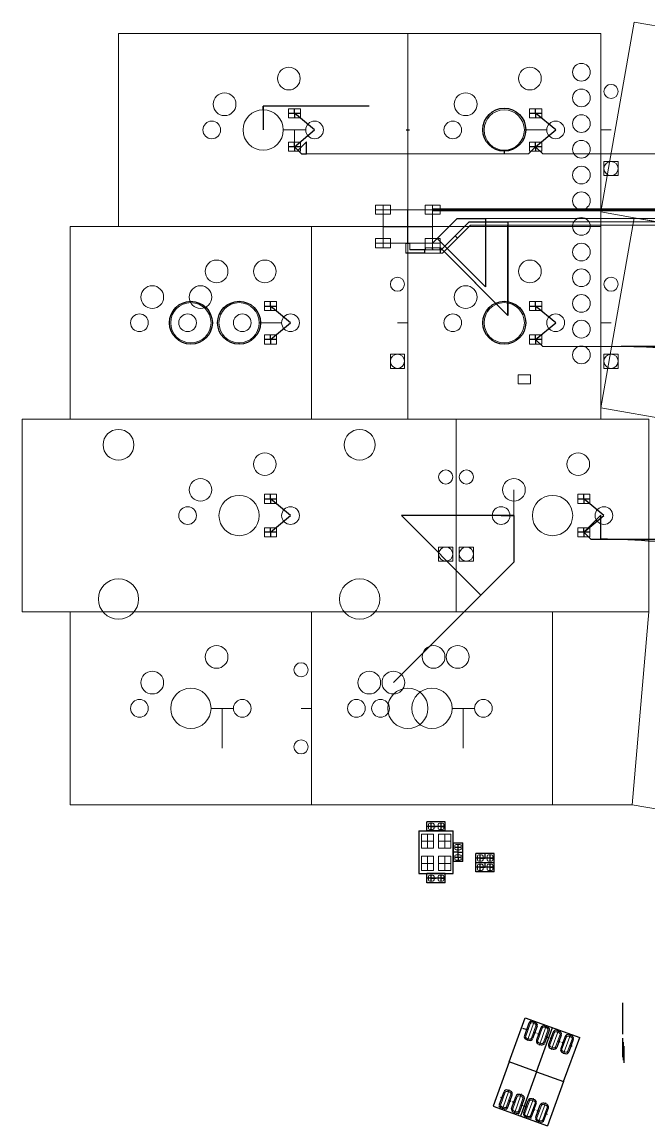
# Model space of a CAD drawing. Header units: millimetres. Extents: x -24 to 171, y -122 to 11.
# Drawn here: x -23.8 to 38.1, y -98.4 to 10.7 of the extents above; entities that cross this region are included whole.
import ezdxf

# ---------------------------------------------------------------- set-up
doc = ezdxf.new("R2010")
doc.units = ezdxf.units.MM
for name, color, linetype, lineweight, true_color in [('coponent footprints', 7, 'Continuous', 5, 0x000000), ('traces back 0.2mm', 94, 'Continuous', 20, 0x008000), ('traces back 0.6mm', 94, 'Continuous', 60, 0x008000), ('traces front 0.2mm', 14, 'Continuous', 20, 0x800000)]:
    doc.layers.add(name, color=color, linetype=linetype, lineweight=lineweight, true_color=true_color)
doc.layers.add('helplines', color=4, linetype='Continuous', true_color=0x00ffff)
doc.layers.add('helplines curves', color=3, linetype='Continuous', true_color=0x00ff00)

msp = doc.modelspace()

# ---------------------------------------------------------------- linework, layer by layer
at = {"layer": 'coponent footprints'}
for p, q in [((33.34, -8.1), (36.65, 10.66)), ((36.65, 10.66), (55.41, 7.36)), ((-14.29, -9.53), (-14.29, 9.53)), ((33.34, 9.53), (-14.29, 9.53)), ((14.29, -9.53), (14.29, 9.53)), ((33.34, -9.53), (33.34, 9.53)), ((3.7, 2.1), (2.5, 2.1)), ((2.5, 1.2), (2.5, 2.1)), ((3.7, 1.2), (2.5, 1.2)), ((3.7, 1.2), (3.7, 2.1)), ((27.51, 2.1), (26.31, 2.1)), ((26.31, 1.2), (26.31, 2.1)), ((27.51, 1.2), (26.31, 1.2)), ((27.51, 1.2), (27.51, 2.1)), ((4.21, 0), (1.99, 0)), ((28.02, 0), (25.81, 0)), ((33.34, 0), (34.36, 0)), ((2.5, -1.2), (3.7, -1.2)), ((2.5, -2.1), (2.5, -1.2)), ((2.5, -2.1), (3.7, -2.1)), ((3.7, -2.1), (3.7, -1.2)), ((26.31, -1.2), (27.51, -1.2)), ((26.31, -2.1), (26.31, -1.2)), ((26.31, -2.1), (27.51, -2.1)), ((27.51, -2.1), (27.51, -1.2)), ((35.06, -3.11), (33.66, -3.11)), ((33.66, -4.51), (33.66, -3.11)), ((35.06, -4.51), (35.06, -3.11)), ((35.06, -4.51), (33.66, -4.51)), ((12.59, -7.43), (11.09, -7.43)), ((11.09, -8.33), (11.09, -7.43)), ((11.84, -8.33), (11.84, -7.43)), ((12.59, -8.33), (12.59, -7.43)), ((17.49, -7.43), (15.99, -7.43)), ((15.99, -8.33), (15.99, -7.43)), ((16.74, -8.33), (16.74, -7.43)), ((17.49, -8.33), (17.49, -7.43)), ((12.59, -7.88), (11.09, -7.88)), ((12.59, -8.33), (11.09, -8.33)), ((16.74, -7.88), (11.84, -7.88)), ((11.84, -11.18), (11.84, -7.88)), ((17.49, -7.88), (15.99, -7.88)), ((17.49, -8.33), (15.99, -8.33)), ((16.74, -11.18), (16.74, -7.88)), ((33.34, -8.1), (52.1, -11.41)), ((33.34, -27.44), (36.65, -8.68)), ((36.65, -8.68), (55.41, -11.99)), ((-19.05, -28.58), (-19.05, -9.53)), ((-19.05, -28.58), (-19.05, -9.53)), ((-19.05, -9.53), (33.34, -9.53)), ((-19.05, -9.53), (4.76, -9.53)), ((4.76, -28.58), (4.76, -9.53)), ((14.29, -9.53), (14.29, -28.58)), ((33.34, -28.58), (33.34, -9.53)), ((12.59, -10.73), (11.09, -10.73)), ((11.09, -11.63), (11.09, -10.73)), ((11.84, -11.63), (11.84, -10.73)), ((12.59, -11.63), (12.59, -10.73)), ((17.49, -10.73), (15.99, -10.73)), ((15.99, -11.63), (15.99, -10.73)), ((16.74, -11.63), (16.74, -10.73)), ((17.49, -11.63), (17.49, -10.73)), ((12.59, -11.18), (11.09, -11.18)), ((12.59, -11.63), (11.09, -11.63)), ((16.74, -11.18), (11.84, -11.18)), ((17.49, -11.18), (15.99, -11.18)), ((17.49, -11.63), (15.99, -11.63)), ((1.32, -16.95), (0.12, -16.95)), ((0.12, -17.85), (0.12, -16.95)), ((1.32, -17.85), (1.32, -16.95)), ((27.51, -16.95), (26.31, -16.95)), ((26.31, -17.85), (26.31, -16.95)), ((27.51, -17.85), (27.51, -16.95)), ((1.32, -17.85), (0.12, -17.85)), ((27.51, -17.85), (26.31, -17.85)), ((1.82, -19.05), (-0.39, -19.05)), ((13.26, -19.05), (14.29, -19.05)), ((33.34, -19.05), (34.36, -19.05)), ((0.12, -20.25), (1.32, -20.25)), ((0.12, -21.15), (0.12, -20.25)), ((1.32, -21.15), (1.32, -20.25)), ((26.31, -20.25), (27.51, -20.25)), ((26.31, -21.15), (26.31, -20.25)), ((27.51, -21.15), (27.51, -20.25)), ((0.12, -21.15), (1.32, -21.15)), ((26.31, -21.15), (27.51, -21.15)), ((12.57, -22.16), (12.57, -23.56)), ((12.57, -22.16), (13.96, -22.16)), ((13.96, -22.16), (13.96, -23.56)), ((35.06, -22.16), (33.66, -22.16)), ((33.66, -23.56), (33.66, -22.16)), ((35.06, -23.56), (35.06, -22.16)), ((12.57, -23.56), (13.96, -23.56)), ((35.06, -23.56), (33.66, -23.56)), ((25.2, -24.2), (26.4, -24.2)), ((25.2, -25.1), (25.2, -24.2)), ((26.4, -25.1), (26.4, -24.2)), ((25.2, -25.1), (26.4, -25.1)), ((33.34, -27.44), (52.1, -30.75)), ((33.34, -28.58), (33.34, -27.74)), ((-23.81, -28.58), (-23.81, -47.63)), ((-23.81, -28.58), (38.1, -28.58)), ((-19.05, -28.58), (4.76, -28.58)), ((19.05, -47.63), (19.05, -28.58)), ((38.1, -28.58), (38.1, -47.63)), ((1.32, -36), (0.12, -36)), ((0.12, -36.9), (0.12, -36)), ((1.32, -36.9), (0.12, -36.9)), ((1.32, -36.9), (1.32, -36)), ((32.27, -36), (31.07, -36)), ((31.07, -36.9), (31.07, -36)), ((32.27, -36.9), (31.07, -36.9)), ((32.27, -36.9), (32.27, -36)), ((18.03, -38.1), (19.05, -38.1)), ((19.05, -38.1), (20.07, -38.1)), ((0.12, -39.3), (1.32, -39.3)), ((0.12, -40.2), (0.12, -39.3)), ((0.12, -40.2), (1.32, -40.2)), ((1.32, -40.2), (1.32, -39.3)), ((31.07, -39.3), (32.27, -39.3)), ((31.07, -40.2), (31.07, -39.3)), ((31.07, -40.2), (32.27, -40.2)), ((32.27, -40.2), (32.27, -39.3)), ((18.72, -41.21), (17.33, -41.21)), ((17.33, -42.61), (17.33, -41.21)), ((18.72, -42.61), (18.72, -41.21)), ((20.77, -41.21), (19.37, -41.21)), ((19.37, -42.61), (19.37, -41.21)), ((20.77, -42.61), (20.77, -41.21)), ((18.72, -42.61), (17.33, -42.61)), ((20.77, -42.61), (19.37, -42.61)), ((-23.81, -47.63), (38.1, -47.63)), ((-19.05, -66.67), (-19.05, -47.63)), ((4.76, -66.67), (4.76, -47.63)), ((4.76, -47.63), (23.81, -47.63)), ((4.76, -66.67), (4.76, -47.63)), ((4.76, -47.63), (23.81, -47.63)), ((4.76, -66.67), (4.76, -47.63)), ((28.58, -66.67), (28.58, -47.63)), ((36.43, -66.67), (38.1, -47.63)), ((-2.94, -57.15), (-5.15, -57.15)), ((-4.04, -57.15), (-4.04, -61.08)), ((3.74, -57.15), (4.76, -57.15)), ((20.87, -57.15), (18.66, -57.15)), ((19.77, -57.15), (19.77, -61.08)), ((-19.05, -66.67), (4.76, -66.67)), ((4.76, -66.67), (36.44, -66.67)), ((4.76, -66.67), (23.81, -66.67)), ((4.76, -66.67), (23.81, -66.67)), ((36.43, -66.67), (67.62, -72.17)), ((16.32, -68.98), (16.32, -68.64)), ((16.74, -68.5), (16.46, -68.5)), ((16.88, -68.98), (16.88, -68.64)), ((17.28, -68.64), (17.28, -68.98)), ((17.42, -68.5), (17.7, -68.5)), ((17.84, -68.64), (17.84, -68.98)), ((15.63, -70.97), (15.63, -69.57)), ((15.63, -69.57), (16.83, -69.57)), ((16.23, -70.97), (16.23, -69.57)), ((16.74, -69.12), (16.46, -69.12)), ((16.83, -70.97), (16.83, -69.57)), ((17.33, -70.97), (17.33, -69.57)), ((17.33, -69.57), (18.53, -69.57)), ((17.42, -69.12), (17.7, -69.12)), ((17.93, -70.97), (17.93, -69.57)), ((18.53, -70.97), (18.53, -69.57)), ((15.63, -70.27), (16.83, -70.27)), ((17.33, -70.27), (18.53, -70.27)), ((18.93, -70.73), (18.93, -71)), ((19.44, -70.59), (19.07, -70.59)), ((19.57, -70.73), (19.57, -71)), ((15.63, -70.97), (16.83, -70.97)), ((15.63, -73.17), (15.63, -71.77)), ((15.63, -71.77), (16.83, -71.77)), ((16.23, -73.17), (16.23, -71.77)), ((16.83, -73.17), (16.83, -71.77)), ((17.33, -70.97), (18.53, -70.97)), ((17.33, -73.17), (17.33, -71.77)), ((17.33, -71.77), (18.53, -71.77)), ((17.93, -73.17), (17.93, -71.77)), ((18.53, -73.17), (18.53, -71.77)), ((18.93, -72.02), (18.93, -71.75)), ((19.44, -71.13), (19.07, -71.13)), ((19.07, -71.61), (19.44, -71.61)), ((19.57, -72.02), (19.57, -71.75)), ((21.16, -72.11), (21.16, -71.77)), ((21.16, -72.11), (21.16, -71.77)), ((21.58, -71.63), (21.3, -71.63)), ((21.58, -71.63), (21.3, -71.63)), ((21.72, -72.11), (21.72, -71.77)), ((21.72, -72.11), (21.72, -71.77)), ((22.12, -71.77), (22.12, -72.11)), ((22.12, -71.77), (22.12, -72.11)), ((22.26, -71.63), (22.54, -71.63)), ((22.26, -71.63), (22.54, -71.63)), ((22.68, -71.77), (22.68, -72.11)), ((22.68, -71.77), (22.68, -72.11)), ((15.63, -72.47), (16.83, -72.47)), ((17.33, -72.47), (18.53, -72.47)), ((19.07, -72.15), (19.44, -72.15)), ((21.16, -73.03), (21.16, -72.69)), ((21.58, -72.25), (21.3, -72.25)), ((21.58, -72.25), (21.3, -72.25)), ((21.58, -72.55), (21.3, -72.55)), ((21.72, -73.03), (21.72, -72.69)), ((22.12, -72.69), (22.12, -73.03)), ((22.26, -72.25), (22.54, -72.25)), ((22.26, -72.25), (22.54, -72.25)), ((22.26, -72.55), (22.54, -72.55)), ((22.68, -72.69), (22.68, -73.03)), ((15.63, -73.17), (16.83, -73.17)), ((16.32, -74.1), (16.32, -73.76)), ((16.74, -73.62), (16.46, -73.62)), ((16.88, -74.1), (16.88, -73.76)), ((17.28, -73.76), (17.28, -74.1)), ((17.33, -73.17), (18.53, -73.17)), ((17.42, -73.62), (17.7, -73.62)), ((17.84, -73.76), (17.84, -74.1)), ((21.58, -73.17), (21.3, -73.17)), ((22.26, -73.17), (22.54, -73.17)), ((16.74, -74.24), (16.46, -74.24)), ((17.42, -74.24), (17.7, -74.24)), ((26.37, -88.32), (25.93, -89.54)), ((26.7, -88.28), (26.16, -89.78)), ((26.56, -88.23), (26.84, -88.33)), ((26.93, -88.52), (26.49, -89.74)), ((27.56, -88.75), (27.12, -89.97)), ((27.9, -88.71), (27.35, -90.22)), ((28.13, -88.96), (27.68, -90.18)), ((27.76, -88.66), (28.04, -88.77)), ((28.76, -89.19), (28.31, -90.41)), ((29.09, -89.15), (28.54, -90.65)), ((29.32, -89.39), (28.88, -90.61)), ((28.95, -89.1), (29.23, -89.2)), ((26.01, -89.73), (26.3, -89.83)), ((27.21, -90.17), (27.49, -90.27)), ((29.95, -89.62), (29.51, -90.84)), ((30.28, -89.58), (29.74, -91.09)), ((30.51, -89.83), (30.07, -91.05)), ((30.14, -89.53), (30.42, -89.63)), ((28.4, -90.6), (28.68, -90.7)), ((29.6, -91.03), (29.88, -91.14)), ((23.46, -96.31), (23.91, -95.08)), ((23.69, -96.55), (24.24, -95.05)), ((24.03, -96.51), (24.47, -95.29)), ((24.38, -95.1), (24.1, -94.99)), ((24.66, -96.74), (25.1, -95.52)), ((24.89, -96.98), (25.43, -95.48)), ((25.22, -96.94), (25.66, -95.72)), ((25.57, -95.53), (25.29, -95.43)), ((25.85, -97.17), (26.29, -95.95)), ((26.08, -97.42), (26.63, -95.91)), ((26.77, -95.97), (26.49, -95.86)), ((23.83, -96.6), (23.55, -96.5)), ((25.03, -97.03), (24.75, -96.93)), ((26.41, -97.38), (26.86, -96.16)), ((27.04, -97.61), (27.49, -96.39)), ((27.27, -97.85), (27.82, -96.35)), ((27.61, -97.81), (28.05, -96.59)), ((27.96, -96.4), (27.68, -96.3)), ((26.22, -97.47), (25.94, -97.37)), ((27.41, -97.9), (27.13, -97.8))]:
    msp.add_line(p, q, dxfattribs=at)
for centre, radius in [((31.43, 5.71), 0.876), ((2.54, 5.08), 1.12), ((26.35, 5.08), 1.12), ((34.36, 3.81), 0.698), ((-3.81, 2.54), 1.12), ((20, 2.54), 1.12), ((31.43, 3.17), 0.876), ((0, 0), 1.99), ((23.81, 0), 1.99), ((31.43, 0.63), 0.876), ((-5.08, 0), 0.875), ((5.08, 0), 0.875), ((18.73, 0), 0.875), ((28.89, 0), 0.875), ((31.43, -1.9), 0.876), ((34.36, -3.81), 0.698), ((31.43, -4.45), 0.876), ((31.43, -6.99), 0.876), ((31.43, -9.53), 0.876), ((31.43, -12.06), 0.876), ((-4.6, -13.97), 1.12), ((0.16, -13.97), 1.12), ((26.35, -13.97), 1.12), ((31.43, -14.6), 0.876), ((13.26, -15.24), 0.698), ((34.36, -15.24), 0.698), ((-10.95, -16.51), 1.12), ((-6.19, -16.51), 1.12), ((20, -16.51), 1.12), ((31.43, -17.14), 0.876), ((-7.14, -19.05), 1.99), ((-2.38, -19.05), 1.99), ((23.81, -19.05), 1.99), ((-12.22, -19.05), 0.875), ((-7.46, -19.05), 0.875), ((-2.06, -19.05), 0.875), ((2.7, -19.05), 0.875), ((18.73, -19.05), 0.875), ((28.89, -19.05), 0.875), ((31.43, -19.68), 0.876), ((31.43, -22.23), 0.876), ((13.26, -22.86), 0.698), ((34.36, -22.86), 0.698), ((-14.29, -31.11), 1.52), ((9.53, -31.11), 1.52), ((0.16, -33.02), 1.12), ((31.12, -33.02), 1.12), ((18.03, -34.29), 0.698), ((20.07, -34.29), 0.698), ((-6.19, -35.56), 1.12), ((24.77, -35.56), 1.12), ((-2.38, -38.1), 1.99), ((28.58, -38.1), 1.99), ((-7.46, -38.1), 0.875), ((2.7, -38.1), 0.875), ((23.5, -38.1), 0.875), ((33.66, -38.1), 0.875), ((18.03, -41.91), 0.698), ((20.07, -41.91), 0.698), ((-14.29, -46.35), 1.99), ((9.53, -46.35), 1.99), ((-4.6, -52.07), 1.12), ((16.83, -52.07), 1.12), ((19.21, -52.07), 1.12), ((3.74, -53.34), 0.698), ((-10.95, -54.61), 1.12), ((10.48, -54.61), 1.12), ((12.86, -54.61), 1.12), ((-7.14, -57.15), 1.99), ((14.29, -57.15), 1.99), ((16.67, -57.15), 1.99), ((-12.22, -57.15), 0.875), ((-2.06, -57.15), 0.875), ((9.21, -57.15), 0.875), ((11.59, -57.15), 0.875), ((21.75, -57.15), 0.875), ((3.74, -60.96), 0.698)]:
    msp.add_circle(centre, radius, dxfattribs=at)
for centre, radius, start, end in [((16.46, -68.64), 0.14, 90, 180), ((16.74, -68.64), 0.14, 0, 90), ((17.42, -68.64), 0.14, 90, 180), ((17.7, -68.64), 0.14, 0, 90), ((16.46, -68.98), 0.14, 180, 270), ((16.74, -68.98), 0.14, 270, 0), ((17.42, -68.98), 0.14, 180, 270), ((17.7, -68.98), 0.14, 270, 0), ((19.07, -70.73), 0.135, 90, 180), ((19.44, -70.73), 0.135, 0, 90), ((19.07, -71), 0.135, 180, 270), ((19.07, -71.75), 0.135, 90, 180), ((19.44, -71), 0.135, 270, 0), ((19.44, -71.75), 0.135, 0, 90), ((21.3, -71.77), 0.14, 90, 180), ((21.3, -71.77), 0.14, 90, 180), ((21.58, -71.77), 0.14, 0, 90), ((21.58, -71.77), 0.14, 0, 90), ((22.26, -71.77), 0.14, 90, 180), ((22.26, -71.77), 0.14, 90, 180), ((22.54, -71.77), 0.14, 0, 90), ((22.54, -71.77), 0.14, 0, 90), ((19.07, -72.02), 0.135, 180, 270), ((19.44, -72.02), 0.135, 270, 0), ((21.3, -72.11), 0.14, 180, 270), ((21.3, -72.11), 0.14, 180, 270), ((21.3, -72.69), 0.14, 90, 180), ((21.3, -73.03), 0.14, 180, 270), ((21.58, -72.11), 0.14, 270, 0), ((21.58, -72.11), 0.14, 270, 0), ((21.58, -72.69), 0.14, 0, 90), ((21.58, -73.03), 0.14, 270, 0), ((22.26, -72.11), 0.14, 180, 270), ((22.26, -72.11), 0.14, 180, 270), ((22.26, -72.69), 0.14, 90, 180), ((22.26, -73.03), 0.14, 180, 270), ((22.54, -72.11), 0.14, 270, 0), ((22.54, -72.11), 0.14, 270, 0), ((22.54, -72.69), 0.14, 0, 90), ((22.54, -73.03), 0.14, 270, 0), ((16.46, -73.76), 0.14, 90, 180), ((16.46, -74.1), 0.14, 180, 270), ((16.74, -73.76), 0.14, 0, 90), ((16.74, -74.1), 0.14, 270, 0), ((17.42, -73.76), 0.14, 90, 180), ((17.42, -74.1), 0.14, 180, 270), ((17.7, -73.76), 0.14, 0, 90), ((17.7, -74.1), 0.14, 270, 0), ((26.51, -88.37), 0.15, 70, 160), ((26.79, -88.47), 0.15, 340, 70), ((27.7, -88.8), 0.15, 70, 160), ((27.99, -88.91), 0.15, 340, 70), ((28.9, -89.24), 0.15, 70, 160), ((29.18, -89.34), 0.15, 340, 70), ((26.07, -89.59), 0.15, 160, 250), ((26.35, -89.69), 0.15, 250, 340), ((27.26, -90.03), 0.15, 160, 250), ((27.54, -90.13), 0.15, 250, 340), ((28.45, -90.46), 0.15, 160, 250), ((30.09, -89.67), 0.15, 70, 160), ((30.37, -89.77), 0.15, 340, 70), ((28.74, -90.56), 0.15, 250, 340), ((29.65, -90.89), 0.15, 160, 250), ((29.93, -91), 0.15, 250, 340), ((24.05, -95.14), 0.15, 70, 160), ((24.33, -95.24), 0.15, 340, 70), ((25.24, -95.57), 0.15, 70, 160), ((25.52, -95.67), 0.15, 340, 70), ((26.44, -96), 0.15, 70, 160), ((26.72, -96.11), 0.15, 340, 70), ((23.6, -96.36), 0.15, 160, 250), ((23.89, -96.46), 0.15, 250, 340), ((24.8, -96.79), 0.15, 160, 250), ((25.08, -96.89), 0.15, 250, 340), ((27.63, -96.44), 0.15, 70, 160), ((27.91, -96.54), 0.15, 340, 70), ((25.99, -97.23), 0.15, 160, 250), ((26.27, -97.33), 0.15, 250, 340), ((27.18, -97.66), 0.15, 160, 250), ((27.47, -97.76), 0.15, 250, 340)]:
    msp.add_arc(centre, radius, start, end, dxfattribs=at)
at = {"layer": 'helplines'}
for p, q in [((2.5, 1.65), (3.1, 1.65)), ((3.1, 1.65), (3.1, 2.1)), ((3.1, 1.65), (3.1, 1.2)), ((3.1, 1.65), (3.7, 1.65)), ((5.08, 0), (3.1, 1.65)), ((26.31, 1.65), (26.91, 1.65)), ((26.91, 1.65), (26.91, 2.1)), ((26.91, 1.65), (26.91, 1.2)), ((26.91, 1.65), (27.51, 1.65)), ((28.89, 0), (26.91, 1.65)), ((3.1, -1.65), (5.08, 0)), ((26.91, -1.65), (28.89, 0)), ((3.1, -1.65), (2.5, -1.65)), ((3.1, -1.65), (3.1, -1.2)), ((3.1, -1.65), (3.1, -2.1)), ((3.7, -1.65), (3.1, -1.65)), ((23.81, -1.99), (23.81, -2.34)), ((26.91, -1.65), (26.31, -1.65)), ((26.91, -1.65), (26.91, -1.2)), ((26.91, -1.65), (26.91, -2.1)), ((27.51, -1.65), (26.91, -1.65)), ((14.29, -9.53), (14.29, -7.88)), ((11.84, -9.53), (14.29, -9.53)), ((14.29, -11.18), (14.29, -9.53)), ((14.29, -9.53), (16.74, -9.53)), ((18.97, -10.47), (19.2, -10.7)), ((14.12, -11.18), (14.45, -11.18)), ((15.95, -11.85), (15.95, -12.18)), ((15.99, -11.63), (15.99, -11.85)), ((16.74, -11.75), (16.74, -11.63)), ((16.74, -11.75), (16.74, -11.85)), ((17.58, -11.71), (17.49, -11.63)), ((17.58, -11.71), (17.65, -11.79)), ((0.12, -17.4), (0.72, -17.4)), ((0.72, -17.4), (0.72, -16.95)), ((0.72, -17.4), (0.72, -17.85)), ((0.72, -17.4), (1.32, -17.4)), ((2.7, -19.05), (0.72, -17.4)), ((26.31, -17.4), (26.91, -17.4)), ((26.91, -17.4), (26.91, -16.95)), ((26.91, -17.4), (26.91, -17.85)), ((26.91, -17.4), (27.51, -17.4)), ((28.89, -19.05), (26.91, -17.4)), ((0.72, -20.7), (2.7, -19.05)), ((26.91, -20.7), (28.89, -19.05)), ((0.72, -20.7), (0.12, -20.7)), ((0.72, -20.7), (0.72, -20.25)), ((0.72, -20.7), (0.72, -21.15)), ((1.32, -20.7), (0.72, -20.7)), ((26.91, -20.7), (26.31, -20.7)), ((26.91, -20.7), (26.91, -20.25)), ((26.91, -20.7), (26.91, -21.15)), ((27.51, -20.7), (26.91, -20.7)), ((-2.38, -21.17), (-2.38, -21.04)), ((0.12, -36.45), (0.72, -36.45)), ((0.72, -36.45), (0.72, -36)), ((0.72, -36.45), (0.72, -36.9)), ((0.72, -36.45), (1.32, -36.45)), ((2.7, -38.1), (0.72, -36.45)), ((31.07, -36.45), (31.67, -36.45)), ((31.67, -36.45), (31.67, -36)), ((31.67, -36.45), (31.67, -36.9)), ((31.67, -36.45), (32.27, -36.45)), ((33.66, -38.1), (31.67, -36.45)), ((0.72, -39.75), (2.7, -38.1)), ((31.67, -39.75), (33.66, -38.1)), ((0.72, -39.75), (0.12, -39.75)), ((0.72, -39.75), (0.72, -39.3)), ((0.72, -39.75), (0.72, -40.2)), ((1.32, -39.75), (0.72, -39.75)), ((31.67, -39.75), (31.07, -39.75)), ((31.67, -39.75), (31.67, -39.3)), ((31.67, -39.75), (31.67, -40.2)), ((32.27, -39.75), (31.67, -39.75)), ((16.17, -69.27), (16.17, -68.35)), ((17.99, -68.35), (16.17, -68.35)), ((16.6, -69.12), (16.6, -68.5)), ((17.56, -68.5), (17.56, -69.12)), ((17.99, -69.27), (17.99, -68.35)), ((15.38, -69.27), (18.78, -69.27)), ((15.38, -69.27), (15.38, -73.47)), ((17.99, -68.81), (16.17, -68.81)), ((17.99, -69.27), (16.17, -69.27)), ((16.6, -68.81), (16.32, -68.81)), ((16.6, -68.81), (17.08, -68.81)), ((17.56, -68.81), (17.08, -68.81)), ((17.56, -68.81), (17.84, -68.81)), ((18.78, -73.47), (18.78, -69.27)), ((18.78, -72.3), (18.78, -70.44)), ((18.78, -70.44), (18.78, -72.3)), ((18.78, -70.44), (19.72, -70.44)), ((18.93, -70.86), (19.57, -70.86)), ((19.25, -70.86), (19.25, -70.59)), ((19.25, -71.88), (19.25, -70.86)), ((19.72, -72.3), (19.72, -70.44)), ((19.25, -71.37), (18.78, -71.37)), ((19.57, -71.88), (18.93, -71.88)), ((19.25, -71.37), (19.72, -71.37)), ((19.25, -71.88), (19.25, -72.15)), ((21.01, -72.4), (21.01, -71.48)), ((21.01, -72.4), (21.01, -71.48)), ((22.83, -71.48), (21.01, -71.48)), ((22.83, -71.48), (21.01, -71.48)), ((22.83, -71.94), (21.01, -71.94)), ((22.83, -71.94), (21.01, -71.94)), ((21.44, -71.94), (21.16, -71.94)), ((21.44, -71.94), (21.16, -71.94)), ((21.44, -72.25), (21.44, -71.63)), ((21.44, -72.25), (21.44, -71.63)), ((21.44, -71.94), (21.92, -71.94)), ((21.44, -71.94), (21.92, -71.94)), ((21.92, -71.94), (21.92, -71.48)), ((22.4, -71.94), (21.92, -71.94)), ((22.4, -71.94), (21.92, -71.94)), ((22.4, -71.63), (22.4, -72.25)), ((22.4, -71.63), (22.4, -72.25)), ((22.4, -71.94), (22.68, -71.94)), ((22.4, -71.94), (22.68, -71.94)), ((22.83, -72.4), (22.83, -71.48)), ((22.83, -72.4), (22.83, -71.48)), ((19.72, -72.3), (18.78, -72.3)), ((21.01, -73.32), (21.01, -72.4)), ((22.83, -72.4), (21.01, -72.4)), ((22.83, -72.4), (21.01, -72.4)), ((22.83, -72.4), (21.01, -72.4)), ((22.83, -72.86), (21.01, -72.86)), ((21.44, -72.86), (21.16, -72.86)), ((21.44, -73.17), (21.44, -72.55)), ((21.44, -72.86), (21.92, -72.86)), ((21.92, -72.86), (21.92, -72.4)), ((21.92, -72.86), (21.92, -72.4)), ((22.4, -72.86), (21.92, -72.86)), ((22.4, -72.55), (22.4, -73.17)), ((22.4, -72.86), (22.68, -72.86)), ((22.83, -73.32), (22.83, -72.4)), ((15.38, -73.47), (18.78, -73.47)), ((16.17, -74.39), (16.17, -73.47)), ((17.99, -73.47), (16.17, -73.47)), ((17.99, -73.93), (16.17, -73.93)), ((16.6, -73.93), (16.32, -73.93)), ((16.6, -74.24), (16.6, -73.62)), ((16.6, -73.93), (17.08, -73.93)), ((17.56, -73.93), (17.08, -73.93)), ((17.56, -73.62), (17.56, -74.24)), ((17.56, -73.93), (17.84, -73.93)), ((17.99, -74.39), (17.99, -73.47)), ((22.83, -73.32), (21.01, -73.32)), ((17.99, -74.39), (16.17, -74.39)), ((24.3, -92.09), (25.89, -87.72)), ((26.25, -88.27), (25.81, -89.5)), ((25.89, -87.72), (31.27, -89.67)), ((26.35, -88.03), (26.39, -88.12)), ((26.61, -88.11), (26.89, -88.21)), ((26.75, -88.16), (26.7, -88.28)), ((26.78, -88.07), (26.75, -88.16)), ((27.04, -88.35), (27.13, -88.31)), ((25.63, -88.74), (25.93, -88.85)), ((25.93, -88.85), (26.03, -88.89)), ((26.03, -88.89), (26.15, -88.93)), ((27.05, -88.57), (26.61, -89.79)), ((26.71, -89.13), (26.83, -89.18)), ((26.83, -89.18), (26.95, -89.22)), ((26.99, -93.07), (28.58, -88.7)), ((27.44, -88.71), (27, -89.93)), ((27.1, -89.28), (27.22, -89.32)), ((27.22, -89.32), (27.34, -89.36)), ((27.8, -88.54), (28.08, -88.65)), ((28.25, -89), (27.8, -90.22)), ((27.94, -88.59), (27.9, -88.71)), ((27.98, -88.48), (27.94, -88.59)), ((28.64, -89.14), (28.19, -90.36)), ((28.24, -88.79), (28.33, -88.75)), ((28.99, -88.98), (29.27, -89.08)), ((29.44, -89.44), (29, -90.66)), ((29.13, -89.03), (29.09, -89.15)), ((29.18, -88.91), (29.13, -89.03)), ((30.19, -89.41), (30.47, -89.51)), ((30.37, -89.34), (30.33, -89.46)), ((25.97, -89.85), (26.25, -89.95)), ((26.11, -89.9), (26.07, -90.02)), ((26.16, -89.78), (26.11, -89.9)), ((27.16, -90.29), (27.45, -90.39)), ((27.31, -90.34), (27.26, -90.46)), ((27.35, -90.22), (27.31, -90.34)), ((27.9, -89.57), (28.02, -89.61)), ((28.02, -89.61), (28.14, -89.66)), ((28.3, -89.71), (28.42, -89.75)), ((28.42, -89.75), (28.53, -89.8)), ((29.1, -90), (29.22, -90.05)), ((29.22, -90.05), (29.34, -90.09)), ((29.83, -89.58), (29.39, -90.8)), ((29.49, -90.14), (29.61, -90.19)), ((29.61, -90.19), (29.73, -90.23)), ((29.68, -94.04), (31.27, -89.67)), ((30.63, -89.87), (30.19, -91.09)), ((30.33, -89.46), (30.28, -89.58)), ((30.29, -90.44), (30.41, -90.48)), ((30.41, -90.48), (30.53, -90.52)), ((28.36, -90.72), (28.64, -90.82)), ((28.5, -90.77), (28.46, -90.89)), ((28.54, -90.65), (28.5, -90.77)), ((29.55, -91.15), (29.83, -91.26)), ((29.69, -91.21), (29.65, -91.32)), ((29.74, -91.09), (29.69, -91.21)), ((24.3, -92.09), (22.71, -96.46)), ((26.99, -93.07), (24.3, -92.09)), ((26.99, -93.07), (25.4, -97.44)), ((26.99, -93.07), (29.68, -94.04)), ((24.43, -94.98), (24.14, -94.87)), ((24.28, -94.93), (24.33, -94.81)), ((29.68, -94.04), (28.09, -98.41)), ((23.34, -96.26), (23.79, -95.04)), ((23.57, -95.65), (23.45, -95.61)), ((23.69, -95.69), (23.57, -95.65)), ((24.15, -96.55), (24.59, -95.33)), ((24.24, -95.05), (24.28, -94.93)), ((24.37, -95.94), (24.25, -95.9)), ((24.49, -95.99), (24.37, -95.94)), ((24.54, -96.7), (24.98, -95.47)), ((25.62, -95.41), (25.34, -95.31)), ((25.34, -96.99), (25.78, -95.77)), ((25.43, -95.48), (25.48, -95.36)), ((25.48, -95.36), (25.52, -95.24)), ((25.73, -97.13), (26.17, -95.91)), ((26.81, -95.85), (26.53, -95.74)), ((26.63, -95.91), (26.67, -95.79)), ((26.67, -95.79), (26.71, -95.68)), ((22.71, -96.46), (28.09, -98.41)), ((23.26, -96.52), (23.35, -96.47)), ((23.79, -96.72), (23.51, -96.62)), ((23.62, -96.76), (23.65, -96.67)), ((23.65, -96.67), (23.69, -96.55)), ((24, -96.71), (24.04, -96.8)), ((24.76, -96.09), (24.64, -96.04)), ((24.98, -97.15), (24.7, -97.05)), ((24.88, -96.13), (24.76, -96.09)), ((24.84, -97.1), (24.89, -96.98)), ((25.56, -96.38), (25.44, -96.33)), ((25.68, -96.42), (25.56, -96.38)), ((25.95, -96.52), (25.83, -96.48)), ((26.07, -96.56), (25.95, -96.52)), ((26.53, -97.42), (26.98, -96.2)), ((26.76, -96.81), (26.64, -96.77)), ((26.87, -96.86), (26.76, -96.81)), ((26.92, -97.56), (27.37, -96.34)), ((27.15, -96.95), (27.03, -96.91)), ((27.27, -97), (27.15, -96.95)), ((28.01, -96.28), (27.72, -96.18)), ((27.73, -97.86), (28.17, -96.64)), ((27.82, -96.35), (27.86, -96.23)), ((27.86, -96.23), (27.91, -96.11)), ((24.8, -97.22), (24.84, -97.1)), ((25.2, -97.14), (25.24, -97.24)), ((26.18, -97.59), (25.9, -97.49)), ((25.99, -97.66), (26.04, -97.54)), ((26.04, -97.54), (26.08, -97.42)), ((26.39, -97.58), (26.44, -97.69)), ((27.37, -98.02), (27.09, -97.92)), ((27.19, -98.09), (27.23, -97.97)), ((27.23, -97.97), (27.27, -97.85)), ((27.95, -97.25), (27.83, -97.2)), ((28.07, -97.29), (27.95, -97.25))]:
    msp.add_line(p, q, dxfattribs=at)
for centre in [(23.81, 0.03), (-7.14, -19.05), (-2.38, -19.05), (23.81, -19.05)]:
    msp.add_circle(centre, 2.12, dxfattribs=at)
for centre, start, end in [((26.51, -88.37), 70, 160), ((26.79, -88.47), 340, 70), ((27.7, -88.8), 70, 160), ((27.99, -88.91), 340, 70), ((28.9, -89.24), 70, 160), ((29.18, -89.34), 340, 70), ((30.09, -89.67), 70, 160), ((26.07, -89.59), 160, 250), ((26.35, -89.69), 250, 340), ((27.26, -90.03), 160, 250), ((27.54, -90.13), 250, 340), ((28.45, -90.46), 160, 250), ((30.37, -89.77), 340, 70), ((28.74, -90.56), 250, 340), ((29.65, -90.89), 160, 250), ((29.93, -91), 250, 340), ((24.05, -95.14), 70, 160), ((24.33, -95.24), 340, 70), ((25.24, -95.57), 70, 160), ((25.52, -95.67), 340, 70), ((26.44, -96), 70, 160), ((26.72, -96.11), 340, 70), ((23.6, -96.36), 160, 250), ((23.89, -96.46), 250, 340), ((24.8, -96.79), 160, 250), ((25.08, -96.89), 250, 340), ((27.63, -96.44), 70, 160), ((27.91, -96.54), 340, 70), ((25.99, -97.23), 160, 250), ((26.27, -97.33), 250, 340), ((27.18, -97.66), 160, 250), ((27.47, -97.76), 250, 340)]:
    msp.add_arc(centre, 0.277, start, end, dxfattribs=at)
at = {"layer": 'helplines curves'}
for p, q in [((10.48, 2.34), (0, 2.34)), ((0, 2.34), (0, 0)), ((0, 2.24), (0, 2.34)), ((0, 1.99), (0, 2.24)), ((14.12, 0), (14.45, 0)), ((3.45, -2), (4.28, -1.16)), ((3.45, -2), (3.79, -2.34)), ((4.28, -2.34), (4.28, -1.16)), ((3.79, -2.34), (4.28, -2.34)), ((17.19, -10.73), (19.16, -8.75)), ((17.65, -11.79), (20.35, -9.08)), ((19.16, -8.75), (21.95, -8.75)), ((20.35, -9.08), (24.18, -9.08)), ((21.95, -8.75), (21.95, -15.49)), ((24.18, -9.08), (24.18, -18.32)), ((24.18, -18.32), (24.18, -9.41)), ((17.19, -10.73), (21.95, -15.49)), ((15.99, -11.85), (14.48, -11.85)), ((17.49, -11.85), (17.49, -11.63)), ((17.49, -11.63), (17.49, -12.18)), ((17.49, -11.63), (17.88, -12.02)), ((17.49, -11.85), (17.58, -11.85)), ((17.65, -11.79), (17.58, -11.85)), ((17.65, -11.79), (24.18, -18.32)), ((15.99, -12.18), (14.1, -12.18)), ((17.88, -12.02), (24.18, -18.32)), ((40.39, -21.39), (35.35, -21.39)), ((13.65, -38.1), (21.51, -45.96)), ((24.77, -38.1), (13.65, -38.1)), ((23.5, -38.1), (24.77, -38.1)), ((24.77, -38.1), (24.77, -42.7)), ((31.67, -39.75), (33.35, -38.07)), ((33.35, -40.44), (33.35, -38.07)), ((31.67, -39.75), (32.37, -40.44)), ((32.37, -40.44), (33.35, -40.44)), ((33.35, -40.44), (38.73, -40.44)), ((21.51, -45.96), (24.77, -42.7)), ((35.54, -89.34), (35.54, -86.25)), ((35.54, -91.61), (35.54, -89.74)), ((35.6, -91.9), (35.6, -90.14)), ((35.66, -92.18), (35.66, -90.54))]:
    msp.add_line(p, q, dxfattribs=at)
for centre, radius in [((35.35, -79.11), 57.71), ((33.35, -101.92), 61.48)]:
    msp.add_arc(centre, radius, 80, 90, dxfattribs=at)
at = {"layer": 'traces back 0.2mm'}
for p, q in [((3.1, -1.65), (3.1, 0)), ((3.79, -2.34), (3.1, -1.65)), ((26.22, -2.34), (26.91, -1.65)), ((27.61, -2.34), (26.91, -1.65)), ((3.79, -2.34), (26.22, -2.34)), ((42.06, -2.34), (27.61, -2.34)), ((16.74, -11.18), (19.16, -8.75)), ((17.58, -11.85), (20.35, -9.08)), ((17.72, -12.18), (20.49, -9.41)), ((46.55, -8.75), (19.16, -8.75)), ((45.62, -9.08), (20.35, -9.08)), ((45.45, -9.41), (20.49, -9.41)), ((14.1, -11.18), (14.1, -12.18)), ((14.48, -11.18), (14.48, -11.85)), ((17.58, -11.85), (14.48, -11.85)), ((17.72, -12.18), (14.1, -12.18)), ((27.61, -21.39), (26.91, -20.7)), ((40.39, -21.39), (27.61, -21.39)), ((32.37, -40.44), (31.67, -39.75)), ((38.73, -40.44), (32.37, -40.44))]:
    msp.add_line(p, q, dxfattribs=at)
at = {"layer": 'traces back 0.6mm'}
msp.add_line((16.74, -7.88), (46.63, -7.88), dxfattribs=at)
at = {"layer": 'traces front 0.2mm'}
for p in [(24.77, -35.56), (12.86, -54.61)]:
    msp.add_line(p, (24.77, -42.7), dxfattribs=at)

doc.saveas('drawing.dxf')
